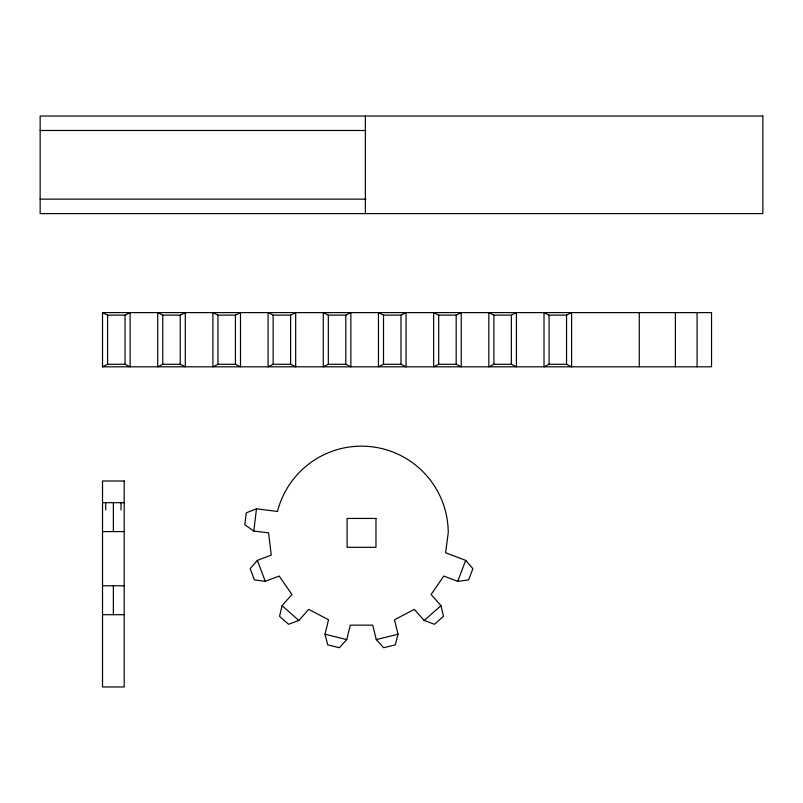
<?xml version="1.0" encoding="UTF-8"?>
<svg xmlns="http://www.w3.org/2000/svg" width="803" height="803" viewBox="0 0 803 803"><rect width="100%" height="100%" fill="white"/><g stroke="black" fill="none" stroke-linecap="round" stroke-linejoin="round"><path stroke-width="1.2" d="M253.788 531.064L256.488 508.821L277.607 511.451L277.748 510.417A86.724 86.724 0 0 1 448.235 532.861L445.595 552.765L465.68 560.384L472.877 568.675L468.621 579.896L457.73 581.332L443.828 576.062L431.101 594.501L440.957 605.643L443.477 616.323L434.493 624.282L424.185 620.498L414.318 609.367L394.474 619.775L398.037 634.219L395.297 644.859L383.643 647.73L376.276 639.59L372.722 625.146L350.309 625.146L346.745 639.59L339.378 647.73L327.734 644.859L324.994 634.219L328.547 619.775L308.703 609.367L298.846 620.498L288.538 624.282L279.554 616.323L282.074 605.643L291.931 594.501L279.203 576.062L265.291 581.332L254.41 579.896L250.155 568.675L257.351 560.384L271.253 555.104L268.553 532.861L253.788 531.064L244.825 524.74L246.27 512.826L256.488 508.821M457.73 581.332L465.68 560.384M424.185 620.498L440.957 605.643M102.523 312.608L107.582 315.137L125.057 315.137L130.116 312.608L130.116 366.81L125.057 364.281L107.582 364.281L102.523 366.81L102.523 312.608L711.538 312.608L711.538 366.81L102.523 366.81M180.243 315.137L185.302 312.608L185.302 366.81L180.243 364.281L162.768 364.281L157.709 366.81L157.709 312.608L162.768 315.137L180.243 315.137L180.243 364.281M235.43 315.137L240.488 312.608L240.488 366.81L235.43 364.281L217.954 364.281L212.895 366.81L212.895 312.608L217.954 315.137L235.43 315.137L235.43 364.281M290.616 315.137L295.675 312.608L295.675 366.81L290.616 364.281L273.14 364.281L268.082 366.81L268.082 312.608L273.14 315.137L290.616 315.137L290.616 364.281M345.802 315.137L350.861 312.608L350.861 366.81L345.802 364.281L328.327 364.281L323.268 366.81L323.268 312.608L328.327 315.137L345.802 315.137L345.802 364.281M400.988 315.137L406.047 312.608L406.047 366.81L400.988 364.281L383.513 364.281L378.454 366.81L378.454 312.608L383.513 315.137L400.988 315.137L400.988 364.281M456.174 315.137L461.233 312.608L461.233 366.81L456.174 364.281L438.699 364.281L433.64 366.81L433.64 312.608L438.699 315.137L456.174 315.137L456.174 364.281M511.36 315.137L516.419 312.608L516.419 366.81L511.36 364.281L493.885 364.281L488.826 366.81L488.826 312.608L493.885 315.137L511.36 315.137L511.36 364.281M566.547 315.137L571.606 312.608L571.606 366.81L566.547 364.281L549.071 364.281L544.012 366.81L544.012 312.608L549.071 315.137L566.547 315.137L566.547 364.281M376.276 639.59L398.037 634.219M40.15 130.487L365.897 130.487M40.15 199.144L365.897 199.144M102.523 502.678L124.204 502.678M102.523 531.586L124.204 531.586M102.523 585.788L124.204 585.788M102.523 614.696L124.204 614.696M324.994 634.219L346.745 639.59M282.074 605.643L298.846 620.498M257.351 560.384L265.291 581.332M697.084 312.608L697.084 366.81M675.403 312.608L675.403 366.81M639.268 312.608L639.268 366.81M549.071 315.137L549.071 364.281M493.885 315.137L493.885 364.281M438.699 315.137L438.699 364.281M383.513 315.137L383.513 364.281M365.365 116.033L365.365 213.598M328.327 315.137L328.327 364.281M273.14 315.137L273.14 364.281M217.954 315.137L217.954 364.281M162.768 315.137L162.768 364.281M125.057 315.137L125.057 364.281M121.022 502.678L121.022 509.905M113.364 502.678L113.364 531.586M113.364 585.788L113.364 614.696M107.582 315.137L107.582 364.281M105.695 502.678L105.695 509.905M762.85 116.033L40.15 116.033L40.15 213.598L762.85 213.598L762.85 116.033M124.204 480.997L102.523 480.997L102.523 686.966L124.204 686.966L124.204 480.997M375.965 518.447L347.097 518.447L347.097 547.315L375.965 547.315L375.965 518.447"/></g></svg>
